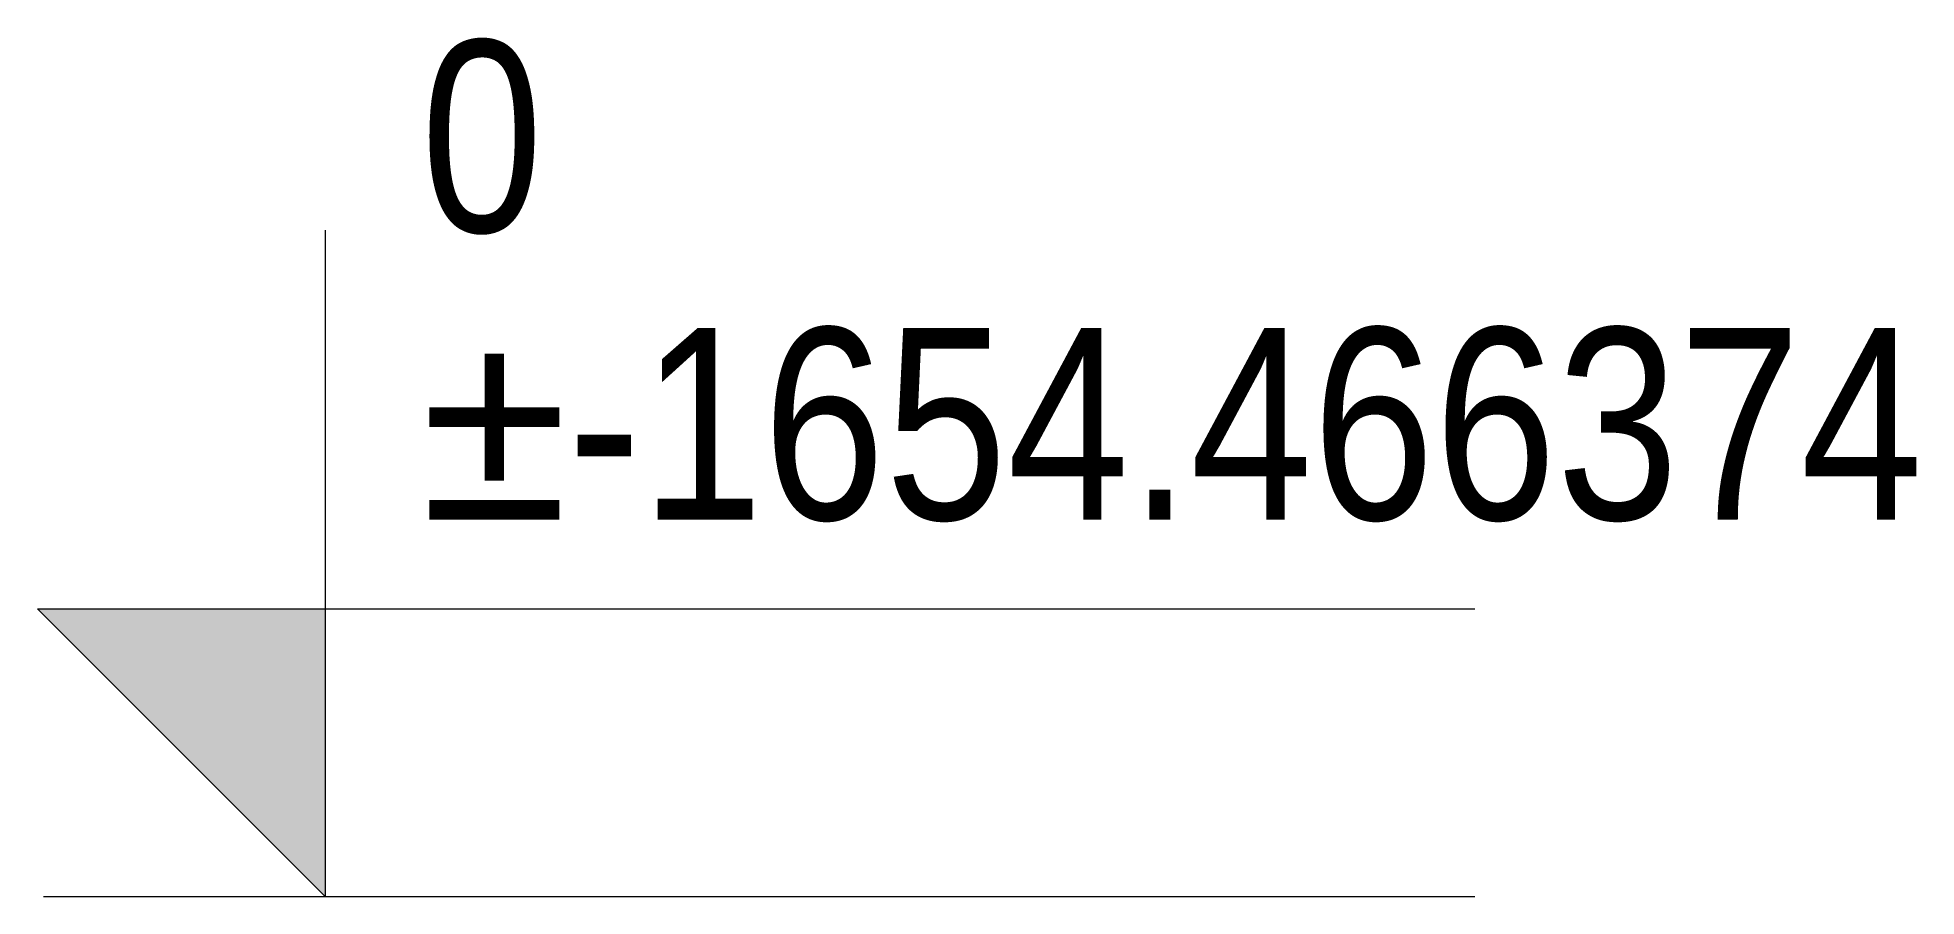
# Model space of a CAD drawing. Header units: millimetres. Extents: x 3659.9 to 3679.5, y 1654.5 to 1663.4.
import ezdxf

# ---------------------------------------------------------------- set-up
doc = ezdxf.new("R2010")
doc.units = ezdxf.units.MM
doc.layers.add('S_DIMENSION', color=1, linetype='Continuous', lineweight=9)
doc.styles.add('Arial Narrow', font='ARIALN.TTF')

# ---------------------------------------------------------------- blocks, each defined once
blk = doc.blocks.new('s_KOTA')
at = {"layer": 'S_DIMENSION'}
for p, q in [((0, 6.953), (0, 0)), ((-3, 3), (12, 3)), ((0, 0), (-3, 3))]:
    blk.add_line(p, q, dxfattribs=at)
blk.add_lwpolyline([(-2.938, 0), (0, 0), (12, 0)], dxfattribs=at)
blk.add_solid([(-3, 3), (0, 3), (0, 0)], dxfattribs=at)
at = {"layer": 'S_DIMENSION', "style": 'Arial Narrow'}
for tag, p, flags in [('POZIOM_ODNIESIENIA', (1, 9.933), 1), ('POZIOM_WSTAWIENIA', (1, 6.933), 8), ('POZ.KON', (1, 3.933), 8)]:
    blk.add_attdef(tag, p, '', height=2, dxfattribs=dict(at, flags=flags))

msp = doc.modelspace()

# ---------------------------------------------------------------- block references
msp.add_blockref('s_KOTA', (3662.877, 1654.466)).add_auto_attribs({'POZ.KON': '%%P-1654.466374', 'POZIOM_WSTAWIENIA': '0'})

doc.saveas('drawing.dxf')
